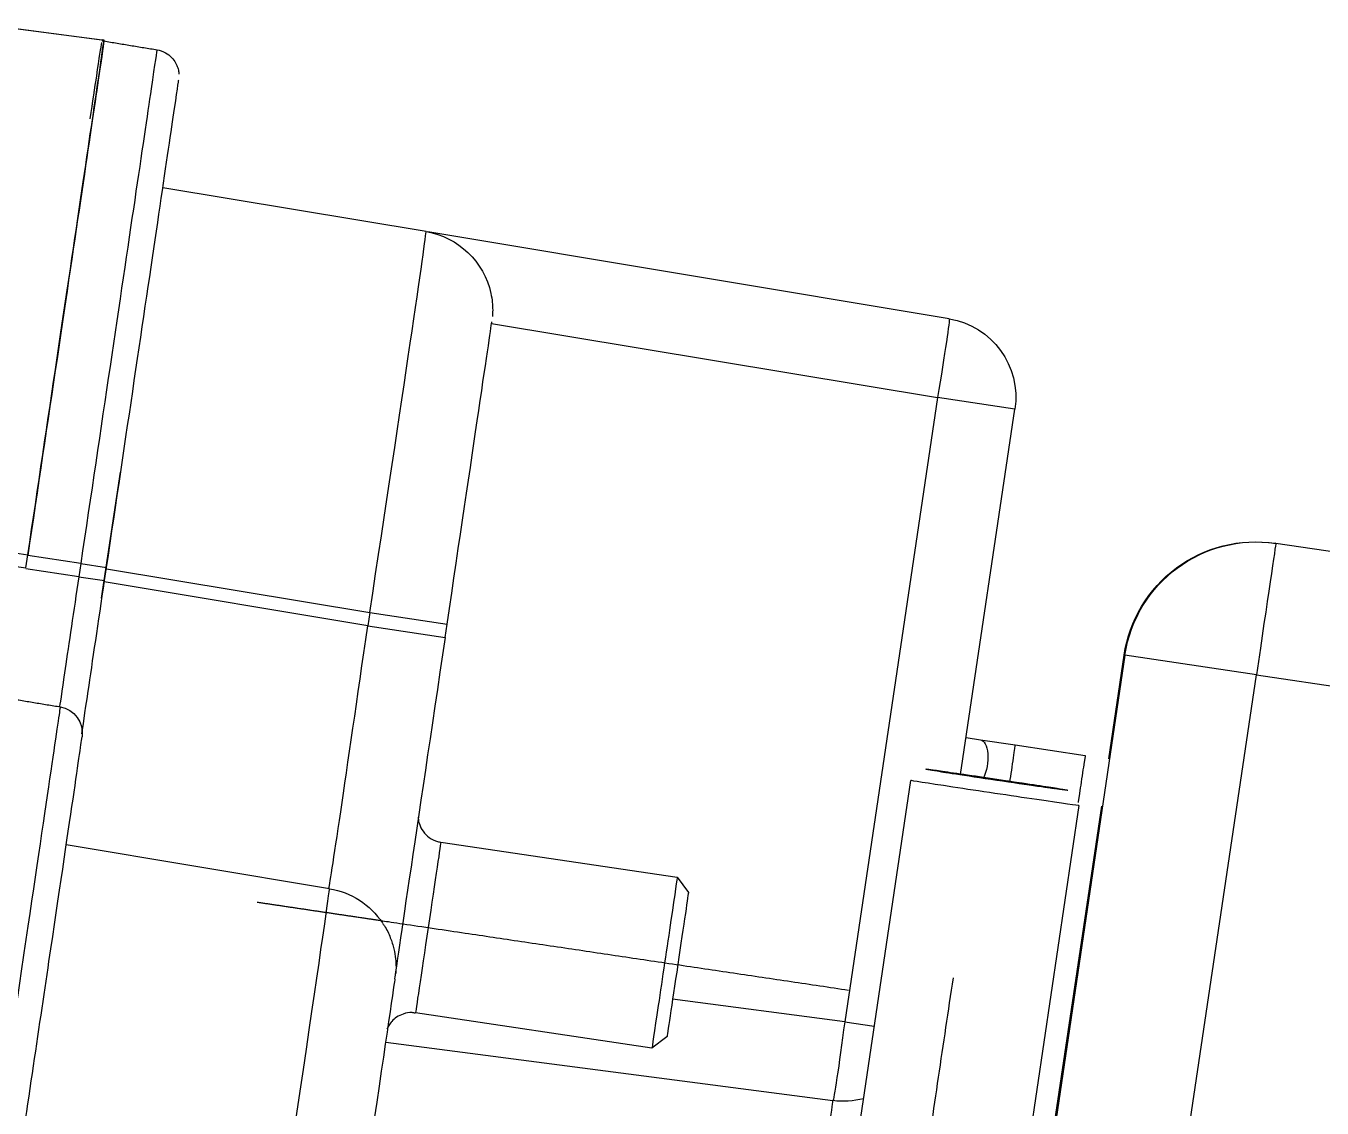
# Model space of a CAD drawing. Header units: inches. Extents: x 2601 to 5701, y -10811 to -8711.
# Drawn here: x 3129.03 to 3177.83, y -10134.67 to -10093.93 of the extents above; entities that cross this region are included whole.
import ezdxf

# ---------------------------------------------------------------- set-up
doc = ezdxf.new("R2010")
doc.units = ezdxf.units.IN
doc.header["$LTSCALE"] = 50
doc.header["$MEASUREMENT"] = 0
doc.linetypes.add('CENTER', pattern=[2, 1.25, -0.25, 0.25, -0.25])
doc.layers.add('1', color=1, linetype='Continuous')

# ---------------------------------------------------------------- blocks, each defined once
blk = doc.blocks.new('A$C480242EA')
at = {"layer": '1', "color": 7, "linetype": 'Continuous'}
for p, q in [((80.441, 152.931), (76.424, 153.001)), ((76.424, 153.001), (76.496, 153.001)), ((76.496, 152.966), (76.424, 152.966)), ((80.513, 152.931), (76.496, 153.001)), ((43.409, 147.302), (63.309, 147.649)), ((63.372, 147.651), (73.424, 147.827)), ((60.423, 144.599), (43.407, 144.302)), ((40.461, 130.392), (40.461, 144.302)), ((40.461, 144.302), (43.407, 144.302)), ((43.407, 144.302), (43.407, 120.548)), ((5, 140.748), (30, 140.748)), ((30, 140.748), (30.031, 140.748)), ((73.424, 132.201), (73.424, 137.001)), ((29.997, 135.748), (4.997, 135.748)), ((29.997, 101.935), (29.997, 135.748)), ((29.997, 135.748), (35, 135.748)), ((35.031, 135.748), (35, 135.748)), ((35, 135.748), (35, 112.411)), ((35.031, 131.8), (35.031, 135.748)), ((73.412, 133.329), (63.363, 133.153)), ((74.394, 133.381), (73.412, 133.381)), ((73.412, 132.877), (73.412, 133.381)), ((74.394, 133.381), (76.412, 133.381)), ((74.394, 133.381), (74.394, 132.877)), ((80.429, 133.416), (76.412, 133.416)), ((76.412, 132.912), (76.412, 133.416)), ((63.363, 133.153), (60.417, 133.153)), ((60.417, 132.65), (60.417, 133.153)), ((63.363, 133.153), (63.363, 132.65)), ((63.363, 132.65), (73.415, 132.825)), ((74.394, 132.877), (73.412, 132.877)), ((74.394, 132.877), (76.412, 132.877)), ((80.429, 132.912), (76.412, 132.912)), ((63.363, 132.65), (60.417, 132.65)), ((38.595, 131.801), (35.929, 131.801)), ((39.915, 131.801), (38.595, 131.801)), ((40.461, 131.801), (39.915, 131.801)), ((35.031, 112.411), (35.031, 129.999)), ((35.883, 129.9), (35.883, 112.401)), ((42.283, 116.735), (42.283, 129.9)), ((50.442, 125.001), (49.942, 124.501)), ((59.442, 125.001), (50.442, 125.001)), ((63.334, 122.651), (73.386, 122.827)), ((43.407, 120.548), (42.283, 120.548)), ((43.407, 120.548), (49.941, 120.434)), ((49.942, 119.001), (50.442, 118.501)), ((50.442, 118.501), (59.442, 118.501)), ((60.38, 117.252), (43.409, 117.548))]:
    blk.add_line(p, q, dxfattribs=at)
for centre, major_axis, ratio, start_param, end_param in [((63.424, 144.652), (0, -3), 1, 3.159046, 4.352596), ((43.461, 144.302), (0, -3), 1, 3.159046, 4.712389), ((43.461, 144.302), (-0.052, 3), 0.018078, 6.283174, 7.853666), ((30, 135.748), (0, 5), 0.000628, 0, 1.570796), ((30, 135.748), (0, 5), 1, 4.712389, 6.283185), ((30.031, 135.748), (0, -5), 1, 1.570796, 3.141593), ((35.929, 130.901), (0, 0.9), 0.000628, 0, 3.141706), ((35.929, 130.901), (0, 0.9), 0.000628, 0, 3.141706), ((38.595, 130.901), (0, 0.9), 0.000628, 0, 2.188021), ((39.915, 130.901), (0, 0.9), 0.440659, 0, 2.174277), ((39.083, 129.9), (3.2, 0), 0.004889, 3.141, 6.283185), ((74.386, 126.931), (0, -1), 1, 3.159046, 4.712389), ((50.442, 121.751), (0, 3.25), 0.000628, 0, 3.141785), ((59.442, 121.751), (0, -3.25), 0.000628, 3.1414, 6.281885), ((49.942, 121.751), (0, -2.75), 0.000628, 3.141575, 6.282662), ((63.386, 119.652), (0, -3), 1, 3.159046, 3.975206), ((43.461, 120.548), (-0.052, -3), 0.018078, 4.712705, 6.283196), ((43.461, 120.548), (0, 3), 1, 2.73777, 3.124139)]:
    blk.add_ellipse(centre, major_axis=major_axis, ratio=ratio, start_param=start_param, end_param=end_param, dxfattribs=at)
at = {"layer": '1', "color": 7, "linetype": 'Continuous', "extrusion": (0, 0, -1)}
for centre, major_axis, ratio, start_param, end_param in [((63.424, 133.15), (-0.052, 14.501), 0.004238, 4.712646, 6.283138), ((60.424, 133.15), (0, 11.502), 0.000628, 4.712694, 6.283185), ((60.409, 132.654), (0, 13.002), 0.000628, 1.571101, 3.141593), ((63.409, 132.654), (0.052, 10.002), 0.004604, 3.141477, 4.711969), ((63.386, 99.148), (-0.052, 23.503), 0.002856, 4.712661, 6.283153), ((60.386, 99.148), (0, 20.503), 0.000628, 4.712694, 6.283185), ((43.47, 114.547), (-0.052, 3.001), 0.0168, 4.713291, 6.283783)]:
    blk.add_ellipse(centre, major_axis=major_axis, ratio=ratio, start_param=start_param, end_param=end_param, dxfattribs=at)
at = {"layer": '1', "color": 7, "linetype": 'Continuous'}
blk.add_ellipse((39.083, 130.4), major_axis=(2.2, 0), ratio=0.004889, dxfattribs=at)
for points, degree, knots in [([(74.407, 152.928), (74.287, 152.926), (74.079, 152.889), (73.816, 152.74), (73.637, 152.562), (73.527, 152.386), (73.471, 152.245), (73.453, 152.168), (73.449, 152.145)], 3, [0, 0, 0, 0, 0.258327, 0.47935, 0.663297, 0.818546, 0.945566, 1, 1, 1, 1]), ([(74.407, 152.931), (74.405, 152.931), (74.403, 152.422), (74.4, 150.465), (74.399, 149.014), (74.396, 143.612), (74.394, 138.541), (74.394, 133.381)], 3, [0, 0, 0, 0, 0.25, 0.25, 0.5, 0.5, 1, 1, 1, 1]), ([(76.412, 133.416), (76.412, 135.964), (76.412, 138.538), (76.413, 143.284), (76.414, 145.454), (76.416, 149.077), (76.418, 150.529), (76.421, 152.492), (76.422, 153.001), (76.424, 153.001)], 3, [0, 0, 0, 0, 0.25, 0.25, 0.5, 0.5, 0.75, 0.75, 1, 1, 1, 1]), ([(76.424, 152.966), (76.422, 152.966), (76.421, 152.457), (76.418, 150.494), (76.416, 149.042), (76.414, 145.419), (76.413, 143.249), (76.412, 138.503), (76.412, 135.929), (76.412, 133.381)], 3, [0, 0, 0, 0, 0.25, 0.25, 0.5, 0.5, 0.75, 0.75, 1, 1, 1, 1]), ([(76.502, 149.996), (76.501, 150.638), (76.501, 151.186), (76.499, 152.304), (76.498, 152.73), (76.497, 152.892)], 3, [0, 0, 0, 0, 0.395189, 0.395189, 1, 1, 1, 1]), ([(73.412, 133.381), (73.412, 138.28), (73.414, 143.082), (73.417, 148.212), (73.418, 149.589), (73.421, 151.447), (73.423, 151.931), (73.424, 151.931)], 3, [0, 0, 0, 0, 0.5, 0.5, 0.75, 0.75, 1, 1, 1, 1]), ([(60.619, 145.707), (60.578, 145.602), (60.512, 145.399), (60.458, 145.124), (60.436, 144.936), (60.432, 144.869), (60.432, 144.862)], 3, [0, 0, 0, 0, 0.380181, 0.728133, 0.971781, 1, 1, 1, 1]), ([(73.409, 127.04), (73.41, 127.267), (73.411, 127.84), (73.412, 129.769), (73.412, 131.307), (73.412, 132.877)], 3, [0, 0, 0, 0, 0.431976, 0.431976, 1, 1, 1, 1]), ([(74.394, 132.877), (74.394, 131.588), (74.394, 130.292), (74.393, 128.469), (74.392, 127.931), (74.391, 127.931)], 3, [0, 0, 0, 0, 0.5, 0.5, 1, 1, 1, 1]), ([(36.383, 130.4), (36.383, 130.398), (36.572, 130.395), (36.777, 130.393), (37.567, 130.389), (38.087, 130.388), (38.565, 130.387), (39.595, 130.387), (40.075, 130.388), (40.595, 130.389), (41.386, 130.393), (41.592, 130.395), (41.782, 130.398), (41.783, 130.4)], 2, [0, 0, 0, 0.125, 0.125, 0.25, 0.375, 0.375, 0.5, 0.625, 0.625, 0.75, 0.875, 0.875, 1, 1, 1]), ([(74.368, 127.931), (74.366, 127.931), (74.364, 127.191), (74.359, 124.327), (74.357, 122.211), (74.354, 116.952), (74.353, 113.771), (74.351, 106.912), (74.35, 103.151), (74.35, 99.383)], 3, [0, 0, 0, 0, 0.25, 0.25, 0.5, 0.5, 0.75, 0.75, 1, 1, 1, 1]), ([(73.368, 99.383), (73.368, 103.02), (73.369, 106.635), (73.371, 113.258), (73.372, 116.329), (73.375, 121.407), (73.377, 123.451), (73.381, 126.217), (73.383, 126.931), (73.386, 126.931)], 3, [0, 0, 0, 0, 0.25, 0.25, 0.5, 0.5, 0.75, 0.75, 1, 1, 1, 1]), ([(60.42, 125.8), (60.419, 125.789), (60.405, 125.708), (60.336, 125.53), (60.174, 125.292), (59.903, 125.091), (59.642, 125.01), (59.484, 125.001), (59.442, 125.001)], 3, [0, 0, 0, 0, 0.025512, 0.181249, 0.413419, 0.650799, 0.909898, 1, 1, 1, 1]), ([(61.172, 121.663), (61.141, 121.634), (60.992, 121.487), (60.796, 121.183), (60.598, 120.787), (60.481, 120.425), (60.421, 120.138), (60.399, 119.942), (60.394, 119.874), (60.393, 119.859)], 3, [0, 0, 0, 0, 0.062028, 0.3094, 0.528454, 0.716062, 0.866694, 0.969368, 1, 1, 1, 1]), ([(59.445, 118.486), (59.486, 118.492), (59.64, 118.503), (59.882, 118.414), (60.118, 118.253), (60.272, 118.072), (60.364, 117.901), (60.4, 117.791), (60.412, 117.742)], 3, [0, 0, 0, 0, 0.090818, 0.352029, 0.56126, 0.73751, 0.885294, 1, 1, 1, 1])]:
    blk.add_open_spline(points, degree=degree, knots=knots, dxfattribs=at)
for points in [[(76.424, 152.966), (74.394, 152.931)], [(76.386, 127.966), (74.356, 127.931)]]:
    blk.add_open_spline(points, degree=1, dxfattribs=at)
blk.add_rational_spline([(36.383, 130.4), (36.386, 130.427), (41.786, 130.427), (41.783, 130.4)], [1, 0.333333334111, 0.333333334111, 1], degree=3, dxfattribs=at)
at = {"layer": '1', "color": 7, "linetype": 'CENTER'}
for points, knots in [([(39.605, 87.499), (39.605, 92.499), (39.605, 122.788)], [0, 0, 0.141689, 1, 1]), ([(65.946, 121.751), (60.946, 121.751), (43.439, 121.751)], [0, 0, 0.222145, 1, 1])]:
    blk.add_open_spline(points, degree=1, knots=knots, dxfattribs=at)

msp = doc.modelspace()

# ---------------------------------------------------------------- block references
at = {"color": 2, "xscale": -1, "rotation": 351.5419994010253}
msp.add_blockref('A$C480242EA', (3185.063, -10257.043), dxfattribs=at)

doc.saveas('drawing.dxf')
